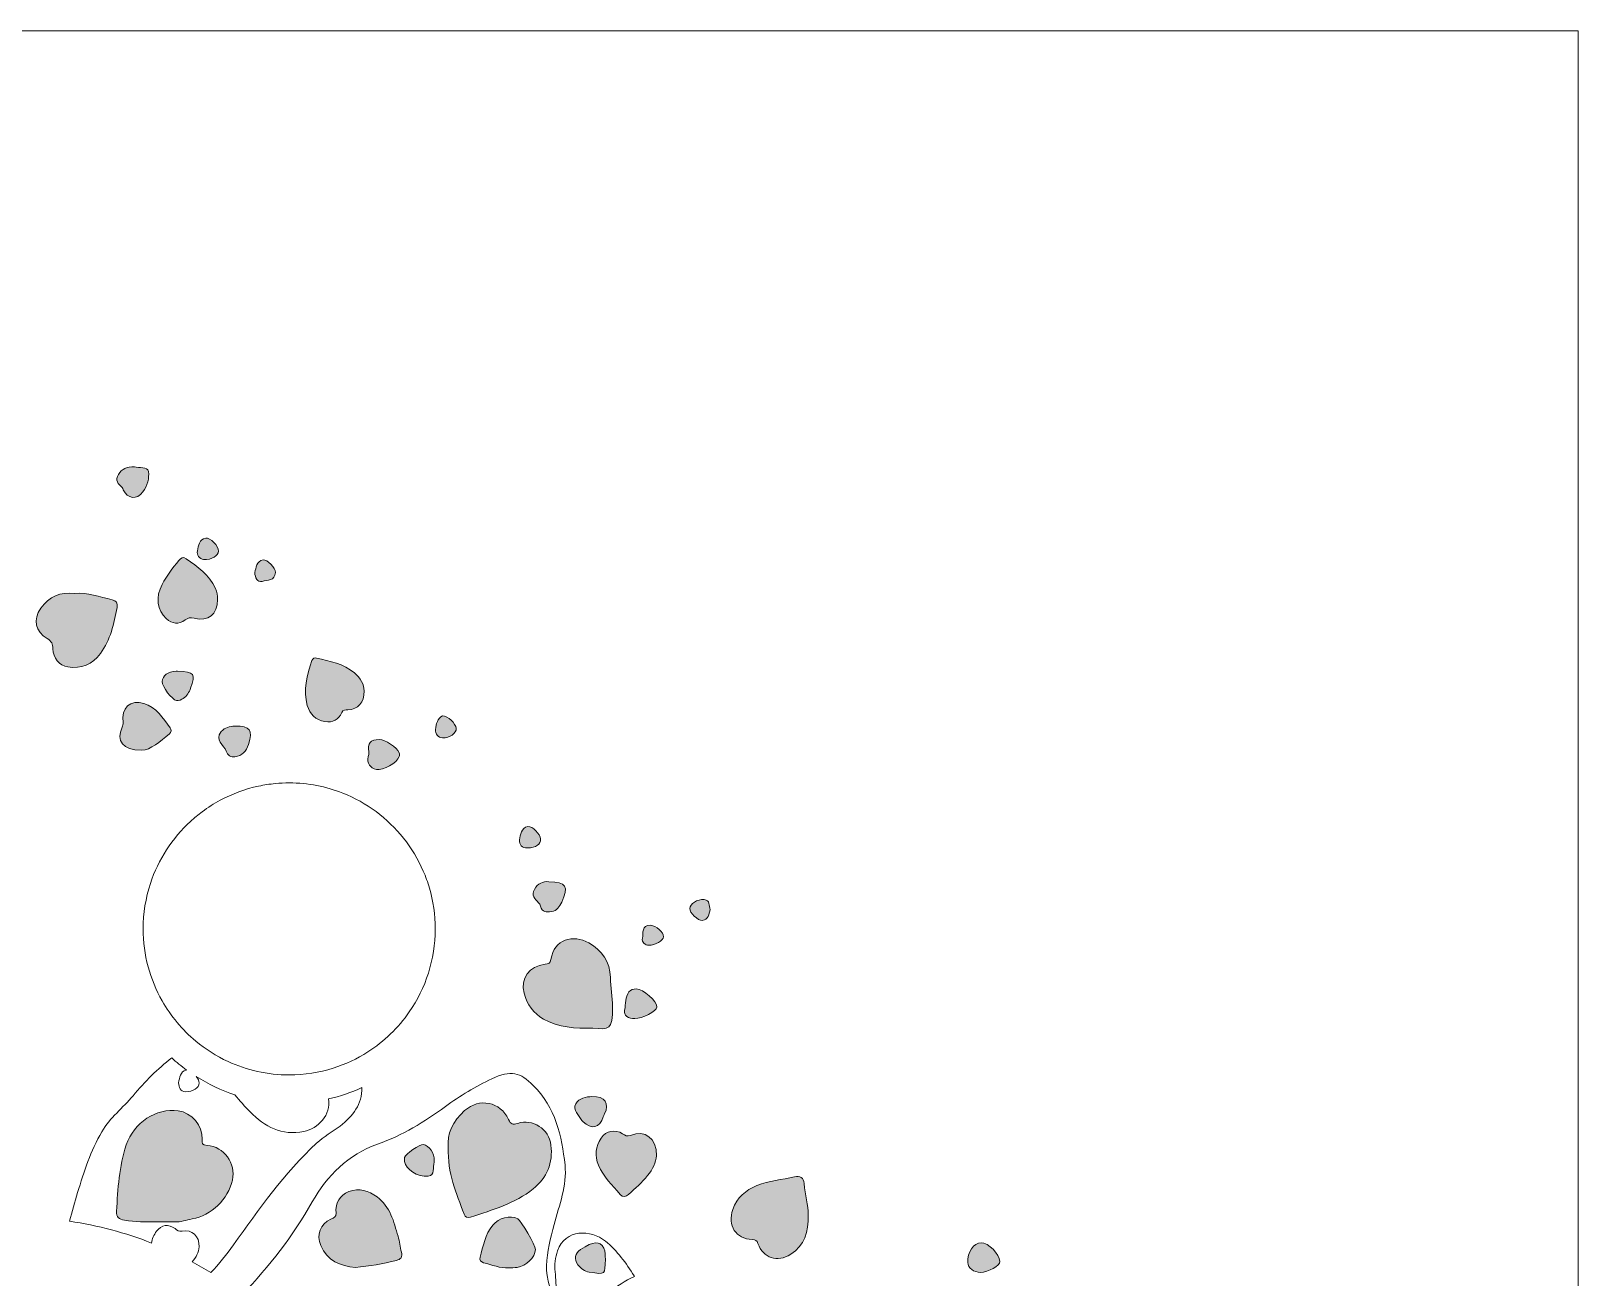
# Model space of a CAD drawing. Header units: inches. Extents: x 0 to 12, y -12 to 0.
# Drawn here: x 6.06 to 12, y -4.78 to 0 of the extents above; entities that cross this region are included whole.
import ezdxf

# ---------------------------------------------------------------- set-up
doc = ezdxf.new("R2010")
doc.units = ezdxf.units.IN
doc.header["$MEASUREMENT"] = 0
doc.layers.add('Layer 1', color=7, linetype='Continuous')

# ---------------------------------------------------------------- blocks, each defined once
blk = doc.blocks.new('block 2')
at = {"layer": 'Layer 1', "true_color": 0xffffff}
h = blk.add_hatch(color=7, dxfattribs=at)
h.dxf.hatch_style = 2
edge = h.paths.add_edge_path()
edge.add_spline(control_points=[(6.4151, -1.7516), (6.4172, -1.7535), (6.4175, -1.7573), (6.4189, -1.76), (6.4366, -1.7953), (6.4697, -1.7994), (6.4943, -1.7684), (6.5123, -1.7456), (6.5197, -1.7149), (6.5155, -1.6902), (6.512, -1.6696), (6.4782, -1.6772), (6.4626, -1.6721), (6.4331, -1.6703), (6.4137, -1.68), (6.4004, -1.701), (6.3864, -1.7232), (6.4, -1.7376), (6.4151, -1.7516)], knot_values=[0, 0, 0, 0, 1, 1, 1, 2, 2, 2, 3, 3, 3, 4, 4, 4, 5, 5, 5, 6, 6, 6, 6], degree=3, periodic=1)
h = blk.add_hatch(color=7, dxfattribs=at)
h.dxf.hatch_style = 2
edge = h.paths.add_edge_path()
edge.add_spline(control_points=[(6.7271, -2.0277), (6.759, -2.029), (6.7834, -2.0139), (6.7843, -1.9949), (6.7851, -1.9769), (6.7531, -1.9421), (6.7352, -1.9453), (6.7099, -1.9498), (6.7076, -1.9749), (6.7037, -1.9937), (6.7002, -2.0109), (6.7114, -2.025), (6.7271, -2.0277)], knot_values=[0, 0, 0, 0, 1, 1, 1, 2, 2, 2, 3, 3, 3, 4, 4, 4, 4], degree=3, periodic=1)
h = blk.add_hatch(color=7, dxfattribs=at)
h.dxf.hatch_style = 2
edge = h.paths.add_edge_path()
edge.add_spline(control_points=[(6.5834, -2.2538), (6.6066, -2.2747), (6.6311, -2.2779), (6.6566, -2.2594), (6.6674, -2.2517), (6.6765, -2.2483), (6.6906, -2.2521), (6.7462, -2.2671), (6.7808, -2.239), (6.7811, -2.1803), (6.781, -2.1657), (6.7788, -2.1519), (6.7724, -2.1382), (6.7486, -2.0869), (6.7042, -2.0563), (6.6607, -2.0246), (6.6476, -2.015), (6.6405, -2.0222), (6.6323, -2.0316), (6.6076, -2.0597), (6.5859, -2.09), (6.5683, -2.1229), (6.5421, -2.1717), (6.5489, -2.2228), (6.5834, -2.2538)], knot_values=[0, 0, 0, 0, 1, 1, 1, 2, 2, 2, 3, 3, 3, 4, 4, 4, 5, 5, 5, 6, 6, 6, 7, 7, 7, 8, 8, 8, 8], degree=3, periodic=1)
h = blk.add_hatch(color=7, dxfattribs=at)
h.dxf.hatch_style = 2
edge = h.paths.add_edge_path()
edge.add_spline(control_points=[(6.952, -2.1113), (6.9708, -2.1064), (7.0014, -2.1099), (7.0028, -2.077), (7.0034, -2.0608), (6.9712, -2.0263), (6.9559, -2.029), (6.929, -2.0337), (6.9302, -2.0596), (6.9232, -2.077), (6.9251, -2.0974), (6.9329, -2.1163), (6.952, -2.1113)], knot_values=[0, 0, 0, 0, 1, 1, 1, 2, 2, 2, 3, 3, 3, 4, 4, 4, 4], degree=3, periodic=1)
h = blk.add_hatch(color=7, dxfattribs=at)
h.dxf.hatch_style = 2
edge = h.paths.add_edge_path()
edge.add_spline(control_points=[(6.2314, -2.1577), (6.178, -2.1507), (6.1345, -2.1699), (6.1027, -2.2144), (6.072, -2.2576), (6.0816, -2.3044), (6.1273, -2.3306), (6.144, -2.3403), (6.1492, -2.352), (6.1493, -2.3706), (6.1494, -2.4045), (6.1751, -2.4348), (6.2058, -2.4395), (6.2577, -2.4474), (6.3011, -2.4304), (6.3316, -2.3881), (6.3694, -2.3355), (6.3843, -2.2738), (6.3952, -2.211), (6.398, -2.1947), (6.393, -2.185), (6.3764, -2.1816), (6.3287, -2.1719), (6.2825, -2.1535), (6.2314, -2.1577)], knot_values=[0, 0, 0, 0, 1, 1, 1, 2, 2, 2, 3, 3, 3, 4, 4, 4, 5, 5, 5, 6, 6, 6, 7, 7, 7, 8, 8, 8, 8], degree=3, periodic=1)
h = blk.add_hatch(color=7, dxfattribs=at)
h.dxf.hatch_style = 2
edge = h.paths.add_edge_path()
edge.add_spline(control_points=[(7.1926, -2.6491), (7.2226, -2.6536), (7.2455, -2.6435), (7.2573, -2.6139), (7.2618, -2.6025), (7.2714, -2.6047), (7.2809, -2.6042), (7.3202, -2.602), (7.3437, -2.5766), (7.3431, -2.5316), (7.3435, -2.5064), (7.329, -2.4817), (7.306, -2.4623), (7.2641, -2.4269), (7.2114, -2.418), (7.1603, -2.4054), (7.1524, -2.4035), (7.1457, -2.4061), (7.1429, -2.4144), (7.1242, -2.4709), (7.1088, -2.5287), (7.1251, -2.5877), (7.1339, -2.6196), (7.1568, -2.6437), (7.1926, -2.6491)], knot_values=[0, 0, 0, 0, 1, 1, 1, 2, 2, 2, 3, 3, 3, 4, 4, 4, 5, 5, 5, 6, 6, 6, 7, 7, 7, 8, 8, 8, 8], degree=3, periodic=1)
h = blk.add_hatch(color=7, dxfattribs=at)
h.dxf.hatch_style = 2
edge = h.paths.add_edge_path()
edge.add_spline(control_points=[(6.6231, -2.5679), (6.6329, -2.5689), (6.6415, -2.5654), (6.6494, -2.5603), (6.664, -2.551), (6.6715, -2.5372), (6.6775, -2.521), (6.6979, -2.4667), (6.6928, -2.4581), (6.6266, -2.4563), (6.6307, -2.4563), (6.6265, -2.4562), (6.6224, -2.4563), (6.5908, -2.4569), (6.5696, -2.4724), (6.5683, -2.4957), (6.5673, -2.5145), (6.6066, -2.5663), (6.6231, -2.5679)], knot_values=[0, 0, 0, 0, 1, 1, 1, 2, 2, 2, 3, 3, 3, 4, 4, 4, 5, 5, 5, 6, 6, 6, 6], degree=3, periodic=1)
h = blk.add_hatch(color=7, dxfattribs=at)
h.dxf.hatch_style = 2
edge = h.paths.add_edge_path()
edge.add_spline(control_points=[(6.4895, -2.7594), (6.524, -2.7578), (6.56, -2.7261), (6.5964, -2.6957), (6.6039, -2.6896), (6.6039, -2.6798), (6.599, -2.6729), (6.5719, -2.6349), (6.5454, -2.5951), (6.4985, -2.5796), (6.4468, -2.5625), (6.4093, -2.5978), (6.4181, -2.653), (6.4191, -2.6597), (6.4176, -2.6647), (6.415, -2.6706), (6.3919, -2.7229), (6.4154, -2.759), (6.4895, -2.7594)], knot_values=[0, 0, 0, 0, 1, 1, 1, 2, 2, 2, 3, 3, 3, 4, 4, 4, 5, 5, 5, 6, 6, 6, 6], degree=3, periodic=1)
h = blk.add_hatch(color=7, dxfattribs=at)
h.dxf.hatch_style = 2
edge = h.paths.add_edge_path()
edge.add_spline(control_points=[(6.7951, -2.6876), (6.7671, -2.721), (6.8063, -2.7383), (6.8137, -2.763), (6.8182, -2.778), (6.8319, -2.7869), (6.8476, -2.7844), (6.8746, -2.7802), (6.891, -2.7626), (6.8992, -2.7368), (6.9168, -2.6808), (6.9068, -2.6668), (6.8468, -2.6663), (6.8281, -2.6676), (6.809, -2.671), (6.7951, -2.6876)], knot_values=[0, 0, 0, 0, 1, 1, 1, 2, 2, 2, 3, 3, 3, 4, 4, 4, 5, 5, 5, 5], degree=3, periodic=1)
h = blk.add_hatch(color=7, dxfattribs=at)
h.dxf.hatch_style = 2
edge = h.paths.add_edge_path()
edge.add_spline(control_points=[(7.6438, -2.7115), (7.6727, -2.7131), (7.6976, -2.6943), (7.6962, -2.6744), (7.695, -2.6575), (7.6634, -2.6268), (7.6442, -2.6272), (7.6251, -2.6373), (7.6184, -2.6576), (7.6172, -2.6795), (7.6163, -2.6966), (7.6252, -2.7105), (7.6438, -2.7115)], knot_values=[0, 0, 0, 0, 1, 1, 1, 2, 2, 2, 3, 3, 3, 4, 4, 4, 4], degree=3, periodic=1)
h = blk.add_hatch(color=7, dxfattribs=at)
h.dxf.hatch_style = 2
edge = h.paths.add_edge_path()
edge.add_spline(control_points=[(7.3908, -2.8328), (7.4156, -2.8373), (7.47, -2.807), (7.478, -2.7836), (7.4796, -2.7792), (7.4792, -2.7732), (7.4775, -2.7688), (7.4696, -2.748), (7.4239, -2.718), (7.4009, -2.7179), (7.3677, -2.7176), (7.3546, -2.7327), (7.3606, -2.7658), (7.3618, -2.7724), (7.3604, -2.7775), (7.359, -2.7835), (7.3529, -2.8087), (7.366, -2.8284), (7.3908, -2.8328)], knot_values=[0, 0, 0, 0, 1, 1, 1, 2, 2, 2, 3, 3, 3, 4, 4, 4, 5, 5, 5, 6, 6, 6, 6], degree=3, periodic=1)
h = blk.add_hatch(color=7, dxfattribs=at)
h.dxf.hatch_style = 2
edge = h.paths.add_edge_path()
edge.add_spline(control_points=[(7.9396, -3.1032), (7.9368, -3.1201), (7.9486, -3.1347), (7.97, -3.1338), (8.0031, -3.1326), (8.0217, -3.1198), (8.02, -3.0992), (8.0185, -3.0812), (7.9881, -3.0486), (7.9715, -3.0519), (7.9451, -3.057), (7.9429, -3.0835), (7.9396, -3.1032)], knot_values=[0, 0, 0, 0, 1, 1, 1, 2, 2, 2, 3, 3, 3, 4, 4, 4, 4], degree=3, periodic=1)
h = blk.add_hatch(color=7, dxfattribs=at)
h.dxf.hatch_style = 2
edge = h.paths.add_edge_path()
edge.add_spline(control_points=[(7.9966, -3.2926), (7.9839, -3.3152), (7.9976, -3.3295), (8.0126, -3.3438), (8.0161, -3.3471), (8.0179, -3.3527), (8.0194, -3.3576), (8.0263, -3.3797), (8.0428, -3.3816), (8.0618, -3.3782), (8.0824, -3.3744), (8.0927, -3.3599), (8.101, -3.342), (8.1286, -3.2824), (8.1185, -3.2648), (8.0518, -3.2632), (8.0292, -3.2617), (8.0093, -3.2701), (7.9966, -3.2926)], knot_values=[0, 0, 0, 0, 1, 1, 1, 2, 2, 2, 3, 3, 3, 4, 4, 4, 5, 5, 5, 6, 6, 6, 6], degree=3, periodic=1)
h = blk.add_hatch(color=7, dxfattribs=at)
h.dxf.hatch_style = 2
edge = h.paths.add_edge_path()
edge.add_spline(control_points=[(8.6403, -3.4117), (8.6641, -3.4087), (8.6656, -3.388), (8.671, -3.3699), (8.6653, -3.3558), (8.6711, -3.334), (8.6477, -3.3319), (8.6209, -3.3294), (8.593, -3.348), (8.5921, -3.3666), (8.5914, -3.3823), (8.6237, -3.4138), (8.6403, -3.4117)], knot_values=[0, 0, 0, 0, 1, 1, 1, 2, 2, 2, 3, 3, 3, 4, 4, 4, 4], degree=3, periodic=1)
h = blk.add_hatch(color=7, dxfattribs=at)
h.dxf.hatch_style = 2
edge = h.paths.add_edge_path()
edge.add_spline(control_points=[(8.4107, -3.4798), (8.4068, -3.4962), (8.4227, -3.5065), (8.4347, -3.5072), (8.4608, -3.5079), (8.4908, -3.4884), (8.4916, -3.4742), (8.4926, -3.4574), (8.4626, -3.4313), (8.4426, -3.4306), (8.405, -3.4292), (8.4151, -3.4617), (8.4107, -3.4798)], knot_values=[0, 0, 0, 0, 1, 1, 1, 2, 2, 2, 3, 3, 3, 4, 4, 4, 4], degree=3, periodic=1)
h = blk.add_hatch(color=7, dxfattribs=at)
h.dxf.hatch_style = 2
edge = h.paths.add_edge_path()
edge.add_spline(control_points=[(8.2049, -3.4978), (8.1458, -3.4642), (8.0715, -3.484), (8.0598, -3.5612), (8.0575, -3.5764), (8.0501, -3.5789), (8.0371, -3.5801), (7.9775, -3.5858), (7.9418, -3.6351), (7.9568, -3.6912), (7.9683, -3.7341), (7.9923, -3.7682), (8.0317, -3.7904), (8.0891, -3.8228), (8.1521, -3.8264), (8.2204, -3.8257), (8.282, -3.8296), (8.2963, -3.835), (8.2965, -3.7429), (8.2965, -3.7057), (8.2884, -3.6685), (8.2876, -3.6313), (8.2863, -3.5697), (8.2555, -3.5266), (8.2049, -3.4978)], knot_values=[0, 0, 0, 0, 1, 1, 1, 2, 2, 2, 3, 3, 3, 4, 4, 4, 5, 5, 5, 6, 6, 6, 7, 7, 7, 8, 8, 8, 8], degree=3, periodic=1)
h = blk.add_hatch(color=7, dxfattribs=at)
h.dxf.hatch_style = 2
edge = h.paths.add_edge_path()
edge.add_spline(control_points=[(8.3591, -3.6855), (8.3436, -3.706), (8.3477, -3.7323), (8.3422, -3.7555), (8.3369, -3.7778), (8.3585, -3.7883), (8.381, -3.7884), (8.4102, -3.7881), (8.465, -3.76), (8.4661, -3.7447), (8.4677, -3.7218), (8.4136, -3.6738), (8.387, -3.6743), (8.3761, -3.6745), (8.3658, -3.6767), (8.3591, -3.6855)], knot_values=[0, 0, 0, 0, 1, 1, 1, 2, 2, 2, 3, 3, 3, 4, 4, 4, 5, 5, 5, 5], degree=3, periodic=1)
h = blk.add_hatch(color=7, dxfattribs=at)
h.dxf.hatch_style = 2
edge = h.paths.add_edge_path()
edge.add_spline(control_points=[(7.7265, -4.5386), (7.7309, -4.5502), (7.7399, -4.5538), (7.7517, -4.5499), (7.8354, -4.5222), (7.9212, -4.4975), (7.9915, -4.4417), (8.0445, -4.3996), (8.0682, -4.3418), (8.0598, -4.2734), (8.0523, -4.2123), (7.9896, -4.1711), (7.9322, -4.1905), (7.9131, -4.1969), (7.9058, -4.194), (7.8973, -4.1755), (7.8656, -4.1069), (7.7849, -4.0911), (7.7286, -4.1415), (7.6836, -4.1818), (7.6598, -4.2313), (7.6658, -4.283), (7.6623, -4.3808), (7.6969, -4.4591), (7.7265, -4.5386)], knot_values=[0, 0, 0, 0, 1, 1, 1, 2, 2, 2, 3, 3, 3, 4, 4, 4, 5, 5, 5, 6, 6, 6, 7, 7, 7, 8, 8, 8, 8], degree=3, periodic=1)
h = blk.add_hatch(color=7, dxfattribs=at)
h.dxf.hatch_style = 2
edge = h.paths.add_edge_path()
edge.add_spline(control_points=[(8.2653, -4.1539), (8.2854, -4.1146), (8.2675, -4.0865), (8.2171, -4.0869), (8.1966, -4.0894), (8.1663, -4.0921), (8.1546, -4.1157), (8.1434, -4.1383), (8.167, -4.159), (8.1786, -4.1793), (8.1796, -4.181), (8.1814, -4.1823), (8.1829, -4.1838), (8.2135, -4.2158), (8.248, -4.2076), (8.2607, -4.1653), (8.2619, -4.1614), (8.2635, -4.1576), (8.2653, -4.1539)], knot_values=[0, 0, 0, 0, 1, 1, 1, 2, 2, 2, 3, 3, 3, 4, 4, 4, 5, 5, 5, 6, 6, 6, 6], degree=3, periodic=1)
h = blk.add_hatch(color=7, dxfattribs=at)
h.dxf.hatch_style = 2
edge = h.paths.add_edge_path()
edge.add_spline(control_points=[(6.616, -4.5683), (6.6394, -4.5694), (6.6609, -4.5613), (6.6832, -4.5571), (6.7573, -4.5434), (6.8213, -4.4817), (6.8376, -4.4078), (6.8516, -4.344), (6.8058, -4.2797), (6.7406, -4.2748), (6.7213, -4.2733), (6.7208, -4.2675), (6.7217, -4.2506), (6.7246, -4.1997), (6.6801, -4.1487), (6.6298, -4.1419), (6.5456, -4.1305), (6.4601, -4.187), (6.4307, -4.2732), (6.4027, -4.3556), (6.3985, -4.4415), (6.3932, -4.5273), (6.3918, -4.5502), (6.4027, -4.5579), (6.4233, -4.5615), (6.4645, -4.5689), (6.506, -4.5676), (6.5475, -4.5681), (6.5703, -4.5681), (6.5932, -4.5673), (6.616, -4.5683)], knot_values=[0, 0, 0, 0, 1, 1, 1, 2, 2, 2, 3, 3, 3, 4, 4, 4, 5, 5, 5, 6, 6, 6, 7, 7, 7, 8, 8, 8, 9, 9, 9, 10, 10, 10, 10], degree=3, periodic=1)
h = blk.add_hatch(color=7, dxfattribs=at)
h.dxf.hatch_style = 2
edge = h.paths.add_edge_path()
edge.add_spline(control_points=[(8.3253, -4.4627), (8.3363, -4.475), (8.3466, -4.4722), (8.3574, -4.4626), (8.383, -4.4398), (8.4089, -4.4173), (8.4307, -4.3906), (8.4504, -4.3665), (8.4624, -4.3398), (8.4651, -4.3144), (8.4647, -4.2464), (8.4205, -4.2137), (8.3653, -4.2364), (8.3517, -4.2421), (8.3445, -4.2359), (8.3347, -4.2299), (8.3053, -4.2117), (8.2718, -4.2183), (8.2526, -4.2471), (8.231, -4.2794), (8.2269, -4.3144), (8.2424, -4.3508), (8.261, -4.3947), (8.2944, -4.4278), (8.3253, -4.4627)], knot_values=[0, 0, 0, 0, 1, 1, 1, 2, 2, 2, 3, 3, 3, 4, 4, 4, 5, 5, 5, 6, 6, 6, 7, 7, 7, 8, 8, 8, 8], degree=3, periodic=1)
h = blk.add_hatch(color=7, dxfattribs=at)
h.dxf.hatch_style = 2
edge = h.paths.add_edge_path()
edge.add_spline(control_points=[(7.5889, -4.3928), (7.6168, -4.3897), (7.6055, -4.3585), (7.6114, -4.3397), (7.612, -4.3378), (7.6117, -4.3356), (7.6118, -4.3335), (7.6128, -4.3052), (7.5928, -4.2752), (7.5705, -4.2718), (7.557, -4.2697), (7.5015, -4.3076), (7.4985, -4.3214), (7.4974, -4.3264), (7.4972, -4.3319), (7.498, -4.3369), (7.5026, -4.3654), (7.5479, -4.3974), (7.5889, -4.3928)], knot_values=[0, 0, 0, 0, 1, 1, 1, 2, 2, 2, 3, 3, 3, 4, 4, 4, 5, 5, 5, 6, 6, 6, 6], degree=3, periodic=1)
h = blk.add_hatch(color=7, dxfattribs=at)
h.dxf.hatch_style = 2
edge = h.paths.add_edge_path()
edge.add_spline(control_points=[(8.7576, -4.5201), (8.7363, -4.5825), (8.7688, -4.6339), (8.8322, -4.6357), (8.8451, -4.636), (8.8494, -4.6392), (8.8537, -4.6511), (8.8742, -4.7076), (8.9282, -4.7249), (8.9794, -4.6925), (9.0329, -4.6586), (9.0472, -4.6068), (9.0464, -4.5416), (9.0482, -4.5049), (9.0343, -4.4638), (9.0312, -4.4215), (9.0295, -4.3994), (9.0149, -4.3903), (8.9941, -4.3952), (8.9459, -4.4065), (8.8957, -4.4098), (8.8495, -4.4292), (8.8067, -4.447), (8.7731, -4.4744), (8.7576, -4.5201)], knot_values=[0, 0, 0, 0, 1, 1, 1, 2, 2, 2, 3, 3, 3, 4, 4, 4, 5, 5, 5, 6, 6, 6, 7, 7, 7, 8, 8, 8, 8], degree=3, periodic=1)
h = blk.add_hatch(color=7, dxfattribs=at)
h.dxf.hatch_style = 2
edge = h.paths.add_edge_path()
edge.add_spline(control_points=[(7.2845, -4.4522), (7.2497, -4.4672), (7.232, -4.4951), (7.2354, -4.5342), (7.2367, -4.5491), (7.227, -4.5522), (7.2158, -4.5574), (7.1752, -4.5759), (7.1596, -4.6179), (7.1765, -4.6582), (7.2016, -4.7177), (7.2514, -4.7376), (7.3096, -4.7429), (7.3636, -4.7386), (7.4155, -4.7284), (7.467, -4.7158), (7.483, -4.7119), (7.4919, -4.703), (7.4863, -4.6839), (7.4805, -4.664), (7.479, -4.6429), (7.4732, -4.6231), (7.4567, -4.5675), (7.4435, -4.5093), (7.3926, -4.4726), (7.3604, -4.4494), (7.324, -4.4351), (7.2845, -4.4522)], knot_values=[0, 0, 0, 0, 1, 1, 1, 2, 2, 2, 3, 3, 3, 4, 4, 4, 5, 5, 5, 6, 6, 6, 7, 7, 7, 8, 8, 8, 9, 9, 9, 9], degree=3, periodic=1)
h = blk.add_hatch(color=7, dxfattribs=at)
h.dxf.hatch_style = 2
edge = h.paths.add_edge_path()
edge.add_spline(control_points=[(7.9322, -4.556), (7.903, -4.5418), (7.8597, -4.5529), (7.8366, -4.5809), (7.8072, -4.6167), (7.7995, -4.6612), (7.7878, -4.704), (7.785, -4.7143), (7.7904, -4.7219), (7.8014, -4.7249), (7.8334, -4.7334), (7.8645, -4.7462), (7.8986, -4.7446), (7.9089, -4.7441), (7.9194, -4.7445), (7.9296, -4.7429), (7.9655, -4.7375), (7.9983, -4.7052), (8.0006, -4.6738), (8.0016, -4.6593), (7.9454, -4.5625), (7.9322, -4.556)], knot_values=[0, 0, 0, 0, 1, 1, 1, 2, 2, 2, 3, 3, 3, 4, 4, 4, 5, 5, 5, 6, 6, 6, 7, 7, 7, 7], degree=3, periodic=1)
h = blk.add_hatch(color=7, dxfattribs=at)
h.dxf.hatch_style = 2
edge = h.paths.add_edge_path()
edge.add_spline(control_points=[(8.2067, -4.7606), (8.2717, -4.7701), (8.2655, -4.7729), (8.2685, -4.711), (8.2673, -4.6987), (8.2701, -4.6828), (8.2622, -4.6685), (8.2463, -4.6401), (8.224, -4.6415), (8.1736, -4.6742), (8.1513, -4.6887), (8.147, -4.7113), (8.1634, -4.7324), (8.1744, -4.7466), (8.1889, -4.7579), (8.2067, -4.7606)], knot_values=[0, 0, 0, 0, 1, 1, 1, 2, 2, 2, 3, 3, 3, 4, 4, 4, 5, 5, 5, 5], degree=3, periodic=1)
h = blk.add_hatch(color=7, dxfattribs=at)
h.dxf.hatch_style = 2
edge = h.paths.add_edge_path()
edge.add_spline(control_points=[(9.7082, -4.7618), (9.737, -4.7615), (9.7828, -4.736), (9.7819, -4.7207), (9.78, -4.6906), (9.7379, -4.6483), (9.7097, -4.6484), (9.6817, -4.6484), (9.6574, -4.6845), (9.6587, -4.724), (9.6595, -4.7448), (9.682, -4.762), (9.7082, -4.7618)], knot_values=[0, 0, 0, 0, 1, 1, 1, 2, 2, 2, 3, 3, 3, 4, 4, 4, 4], degree=3, periodic=1)
at = {"layer": 'Layer 1', "lineweight": 0}
for points, knots in [([(6.4151, -1.7516), (6.4172, -1.7535), (6.4175, -1.7573), (6.4189, -1.76), (6.4366, -1.7953), (6.4697, -1.7994), (6.4943, -1.7684), (6.5123, -1.7456), (6.5197, -1.7149), (6.5155, -1.6902), (6.512, -1.6696), (6.4782, -1.6772), (6.4626, -1.6721), (6.4331, -1.6703), (6.4137, -1.68), (6.4004, -1.701), (6.3864, -1.7232), (6.4, -1.7376), (6.4151, -1.7516)], [0, 0, 0, 0, 1, 1, 1, 2, 2, 2, 3, 3, 3, 4, 4, 4, 5, 5, 5, 6, 6, 6, 6]), ([(6.7271, -2.0277), (6.759, -2.029), (6.7834, -2.0139), (6.7843, -1.9949), (6.7851, -1.9769), (6.7531, -1.9421), (6.7352, -1.9453), (6.7099, -1.9498), (6.7076, -1.9749), (6.7037, -1.9937), (6.7002, -2.0109), (6.7114, -2.025), (6.7271, -2.0277)], [0, 0, 0, 0, 1, 1, 1, 2, 2, 2, 3, 3, 3, 4, 4, 4, 4]), ([(6.5834, -2.2538), (6.6066, -2.2747), (6.6311, -2.2779), (6.6566, -2.2594), (6.6674, -2.2517), (6.6765, -2.2483), (6.6906, -2.2521), (6.7462, -2.2671), (6.7808, -2.239), (6.7811, -2.1803), (6.781, -2.1657), (6.7788, -2.1519), (6.7724, -2.1382), (6.7486, -2.0869), (6.7042, -2.0563), (6.6607, -2.0246), (6.6476, -2.015), (6.6405, -2.0222), (6.6323, -2.0316), (6.6076, -2.0597), (6.5859, -2.09), (6.5683, -2.1229), (6.5421, -2.1717), (6.5489, -2.2228), (6.5834, -2.2538)], [0, 0, 0, 0, 1, 1, 1, 2, 2, 2, 3, 3, 3, 4, 4, 4, 5, 5, 5, 6, 6, 6, 7, 7, 7, 8, 8, 8, 8]), ([(6.952, -2.1113), (6.9708, -2.1064), (7.0014, -2.1099), (7.0028, -2.077), (7.0034, -2.0608), (6.9712, -2.0263), (6.9559, -2.029), (6.929, -2.0337), (6.9302, -2.0596), (6.9232, -2.077), (6.9251, -2.0974), (6.9329, -2.1163), (6.952, -2.1113)], [0, 0, 0, 0, 1, 1, 1, 2, 2, 2, 3, 3, 3, 4, 4, 4, 4]), ([(6.2314, -2.1577), (6.178, -2.1507), (6.1345, -2.1699), (6.1027, -2.2144), (6.072, -2.2576), (6.0816, -2.3044), (6.1273, -2.3306), (6.144, -2.3403), (6.1492, -2.352), (6.1493, -2.3706), (6.1494, -2.4045), (6.1751, -2.4348), (6.2058, -2.4395), (6.2577, -2.4474), (6.3011, -2.4304), (6.3316, -2.3881), (6.3694, -2.3355), (6.3843, -2.2738), (6.3952, -2.211), (6.398, -2.1947), (6.393, -2.185), (6.3764, -2.1816), (6.3287, -2.1719), (6.2825, -2.1535), (6.2314, -2.1577)], [0, 0, 0, 0, 1, 1, 1, 2, 2, 2, 3, 3, 3, 4, 4, 4, 5, 5, 5, 6, 6, 6, 7, 7, 7, 8, 8, 8, 8]), ([(7.1926, -2.6491), (7.2226, -2.6536), (7.2455, -2.6435), (7.2573, -2.6139), (7.2618, -2.6025), (7.2714, -2.6047), (7.2809, -2.6042), (7.3202, -2.602), (7.3437, -2.5766), (7.3431, -2.5316), (7.3435, -2.5064), (7.329, -2.4817), (7.306, -2.4623), (7.2641, -2.4269), (7.2114, -2.418), (7.1603, -2.4054), (7.1524, -2.4035), (7.1457, -2.4061), (7.1429, -2.4144), (7.1242, -2.4709), (7.1088, -2.5287), (7.1251, -2.5877), (7.1339, -2.6196), (7.1568, -2.6437), (7.1926, -2.6491)], [0, 0, 0, 0, 1, 1, 1, 2, 2, 2, 3, 3, 3, 4, 4, 4, 5, 5, 5, 6, 6, 6, 7, 7, 7, 8, 8, 8, 8]), ([(6.6231, -2.5679), (6.6329, -2.5689), (6.6415, -2.5654), (6.6494, -2.5603), (6.664, -2.551), (6.6715, -2.5372), (6.6775, -2.521), (6.6979, -2.4667), (6.6928, -2.4581), (6.6266, -2.4563), (6.6307, -2.4563), (6.6265, -2.4562), (6.6224, -2.4563), (6.5908, -2.4569), (6.5696, -2.4724), (6.5683, -2.4957), (6.5673, -2.5145), (6.6066, -2.5663), (6.6231, -2.5679)], [0, 0, 0, 0, 1, 1, 1, 2, 2, 2, 3, 3, 3, 4, 4, 4, 5, 5, 5, 6, 6, 6, 6]), ([(6.4895, -2.7594), (6.524, -2.7578), (6.56, -2.7261), (6.5964, -2.6957), (6.6039, -2.6896), (6.6039, -2.6798), (6.599, -2.6729), (6.5719, -2.6349), (6.5454, -2.5951), (6.4985, -2.5796), (6.4468, -2.5625), (6.4093, -2.5978), (6.4181, -2.653), (6.4191, -2.6597), (6.4176, -2.6647), (6.415, -2.6706), (6.3919, -2.7229), (6.4154, -2.759), (6.4895, -2.7594)], [0, 0, 0, 0, 1, 1, 1, 2, 2, 2, 3, 3, 3, 4, 4, 4, 5, 5, 5, 6, 6, 6, 6]), ([(6.7951, -2.6876), (6.7671, -2.721), (6.8063, -2.7383), (6.8137, -2.763), (6.8182, -2.778), (6.8319, -2.7869), (6.8476, -2.7844), (6.8746, -2.7802), (6.891, -2.7626), (6.8992, -2.7368), (6.9168, -2.6808), (6.9068, -2.6668), (6.8468, -2.6663), (6.8281, -2.6676), (6.809, -2.671), (6.7951, -2.6876)], [0, 0, 0, 0, 1, 1, 1, 2, 2, 2, 3, 3, 3, 4, 4, 4, 5, 5, 5, 5]), ([(7.6438, -2.7115), (7.6727, -2.7131), (7.6976, -2.6943), (7.6962, -2.6744), (7.695, -2.6575), (7.6634, -2.6268), (7.6442, -2.6272), (7.6251, -2.6373), (7.6184, -2.6576), (7.6172, -2.6795), (7.6163, -2.6966), (7.6252, -2.7105), (7.6438, -2.7115)], [0, 0, 0, 0, 1, 1, 1, 2, 2, 2, 3, 3, 3, 4, 4, 4, 4]), ([(7.3908, -2.8328), (7.4156, -2.8373), (7.47, -2.807), (7.478, -2.7836), (7.4796, -2.7792), (7.4792, -2.7732), (7.4775, -2.7688), (7.4696, -2.748), (7.4239, -2.718), (7.4009, -2.7179), (7.3677, -2.7176), (7.3546, -2.7327), (7.3606, -2.7658), (7.3618, -2.7724), (7.3604, -2.7775), (7.359, -2.7835), (7.3529, -2.8087), (7.366, -2.8284), (7.3908, -2.8328)], [0, 0, 0, 0, 1, 1, 1, 2, 2, 2, 3, 3, 3, 4, 4, 4, 5, 5, 5, 6, 6, 6, 6]), ([(6.4953, -3.4445), (6.4953, -3.3838), (6.5051, -3.3252), (6.523, -3.2705), (6.5533, -3.178), (6.607, -3.0962), (6.6772, -3.0319), (6.6915, -3.0188), (6.7065, -3.0064), (6.722, -2.9948), (6.744, -2.9785), (6.7672, -2.9637), (6.7913, -2.9506), (6.837, -2.9262), (6.8863, -2.9078), (6.9384, -2.8967), (6.9592, -2.8923), (6.9805, -2.8889), (7.002, -2.887), (7.0197, -2.8852), (7.0376, -2.8844), (7.0556, -2.8844), (7.1281, -2.8844), (7.1976, -2.8982), (7.2612, -2.9234), (7.307, -2.9416), (7.3498, -2.9655), (7.3887, -2.9945), (7.4676, -3.053), (7.5306, -3.1316), (7.5701, -3.2228), (7.5791, -3.2438), (7.587, -3.2655), (7.5934, -3.2877), (7.608, -3.3374), (7.6158, -3.39), (7.6158, -3.4445), (7.6158, -3.5625), (7.5791, -3.6721), (7.5165, -3.7624), (7.4741, -3.8238), (7.4199, -3.8762), (7.357, -3.9164), (7.3162, -3.9427), (7.2716, -3.9637), (7.2244, -3.9787), (7.1712, -3.9956), (7.1144, -4.0046), (7.0556, -4.0046), (6.9719, -4.0046), (6.8923, -3.9862), (6.8209, -3.953), (6.776, -3.9323), (6.7344, -3.9057), (6.6969, -3.8744), (6.6452, -3.8313), (6.6015, -3.7791), (6.568, -3.7202), (6.5217, -3.6388), (6.4953, -3.5446), (6.4953, -3.4445)], [0, 0, 0, 0, 1, 1, 1, 2, 2, 2, 3, 3, 3, 4, 4, 4, 5, 5, 5, 6, 6, 6, 7, 7, 7, 8, 8, 8, 9, 9, 9, 10, 10, 10, 11, 11, 11, 12, 12, 12, 13, 13, 13, 14, 14, 14, 15, 15, 15, 16, 16, 16, 17, 17, 17, 18, 18, 18, 19, 19, 19, 20, 20, 20, 20]), ([(7.9396, -3.1032), (7.9368, -3.1201), (7.9486, -3.1347), (7.97, -3.1338), (8.0031, -3.1326), (8.0217, -3.1198), (8.02, -3.0992), (8.0185, -3.0812), (7.9881, -3.0486), (7.9715, -3.0519), (7.9451, -3.057), (7.9429, -3.0835), (7.9396, -3.1032)], [0, 0, 0, 0, 1, 1, 1, 2, 2, 2, 3, 3, 3, 4, 4, 4, 4]), ([(7.9966, -3.2926), (7.9839, -3.3152), (7.9976, -3.3295), (8.0126, -3.3438), (8.0161, -3.3471), (8.0179, -3.3527), (8.0194, -3.3576), (8.0263, -3.3797), (8.0428, -3.3816), (8.0618, -3.3782), (8.0824, -3.3744), (8.0927, -3.3599), (8.101, -3.342), (8.1286, -3.2824), (8.1185, -3.2648), (8.0518, -3.2632), (8.0292, -3.2617), (8.0093, -3.2701), (7.9966, -3.2926)], [0, 0, 0, 0, 1, 1, 1, 2, 2, 2, 3, 3, 3, 4, 4, 4, 5, 5, 5, 6, 6, 6, 6]), ([(8.6403, -3.4117), (8.6641, -3.4087), (8.6656, -3.388), (8.671, -3.3699), (8.6653, -3.3558), (8.6711, -3.334), (8.6477, -3.3319), (8.6209, -3.3294), (8.593, -3.348), (8.5921, -3.3666), (8.5914, -3.3823), (8.6237, -3.4138), (8.6403, -3.4117)], [0, 0, 0, 0, 1, 1, 1, 2, 2, 2, 3, 3, 3, 4, 4, 4, 4]), ([(8.4107, -3.4798), (8.4068, -3.4962), (8.4227, -3.5065), (8.4347, -3.5072), (8.4608, -3.5079), (8.4908, -3.4884), (8.4916, -3.4742), (8.4926, -3.4574), (8.4626, -3.4313), (8.4426, -3.4306), (8.405, -3.4292), (8.4151, -3.4617), (8.4107, -3.4798)], [0, 0, 0, 0, 1, 1, 1, 2, 2, 2, 3, 3, 3, 4, 4, 4, 4]), ([(8.2049, -3.4978), (8.1458, -3.4642), (8.0715, -3.484), (8.0598, -3.5612), (8.0575, -3.5764), (8.0501, -3.5789), (8.0371, -3.5801), (7.9775, -3.5858), (7.9418, -3.6351), (7.9568, -3.6912), (7.9683, -3.7341), (7.9923, -3.7682), (8.0317, -3.7904), (8.0891, -3.8228), (8.1521, -3.8264), (8.2204, -3.8257), (8.282, -3.8296), (8.2963, -3.835), (8.2965, -3.7429), (8.2965, -3.7057), (8.2884, -3.6685), (8.2876, -3.6313), (8.2863, -3.5697), (8.2555, -3.5266), (8.2049, -3.4978)], [0, 0, 0, 0, 1, 1, 1, 2, 2, 2, 3, 3, 3, 4, 4, 4, 5, 5, 5, 6, 6, 6, 7, 7, 7, 8, 8, 8, 8]), ([(8.3591, -3.6855), (8.3436, -3.706), (8.3477, -3.7323), (8.3422, -3.7555), (8.3369, -3.7778), (8.3585, -3.7883), (8.381, -3.7884), (8.4102, -3.7881), (8.465, -3.76), (8.4661, -3.7447), (8.4677, -3.7218), (8.4136, -3.6738), (8.387, -3.6743), (8.3761, -3.6745), (8.3658, -3.6767), (8.3591, -3.6855)], [0, 0, 0, 0, 1, 1, 1, 2, 2, 2, 3, 3, 3, 4, 4, 4, 5, 5, 5, 5]), ([(6.2441, -4.4557), (6.2687, -4.3756), (6.2944, -4.2957), (6.3367, -4.2224), (6.368, -4.1684), (6.4178, -4.1312), (6.4567, -4.0841), (6.5019, -4.0299), (6.5512, -3.9814), (6.6048, -3.9389), (6.6228, -3.9556), (6.6419, -3.971), (6.6617, -3.9856), (6.6617, -3.9856), (6.6617, -3.9856), (6.6617, -3.9856), (6.6616, -3.9856), (6.6614, -3.9856), (6.6613, -3.9856), (6.6364, -3.9914), (6.6367, -4.0155), (6.6308, -4.0349), (6.6333, -4.052), (6.6367, -4.0684), (6.6588, -4.069), (6.6871, -4.0697), (6.7107, -4.054), (6.7105, -4.0353), (6.7104, -4.0286), (6.7055, -4.0194), (6.6986, -4.0106), (6.6986, -4.0106), (6.6987, -4.0106), (6.6987, -4.0106), (6.7448, -4.0398), (6.7947, -4.0635), (6.8476, -4.0809), (6.866, -4.1035), (6.8855, -4.1255), (6.906, -4.1463), (6.9622, -4.2037), (7.0259, -4.2385), (7.112, -4.2214), (7.1653, -4.211), (7.2177, -4.1573), (7.2065, -4.0967), (7.251, -4.0866), (7.2938, -4.0719), (7.3344, -4.0531), (7.3366, -4.1156), (7.2998, -4.1631), (7.251, -4.2005), (7.2215, -4.2231), (7.1885, -4.2409), (7.1608, -4.2664), (7.0363, -4.3814), (6.9398, -4.5191), (6.8422, -4.6557), (6.8151, -4.6939), (6.7862, -4.7296), (6.7555, -4.7628), (6.7319, -4.7483), (6.7078, -4.7344), (6.6832, -4.7212), (6.6995, -4.7052), (6.7076, -4.6844), (6.7104, -4.6644), (6.7115, -4.6226), (6.6833, -4.5966), (6.6445, -4.6038), (6.6314, -4.6062), (6.6257, -4.6), (6.6176, -4.594), (6.5921, -4.5754), (6.5656, -4.579), (6.5469, -4.6042), (6.5364, -4.6183), (6.5295, -4.6334), (6.5276, -4.6492), (6.5276, -4.6492), (6.5276, -4.6492), (6.5276, -4.6492), (6.4274, -4.61), (6.3219, -4.5816), (6.2124, -4.5656), (6.2224, -4.5289), (6.233, -4.4923), (6.2441, -4.4557)], [0, 0, 0, 0, 1, 1, 1, 2, 2, 2, 3, 3, 3, 4, 4, 4, 5, 5, 5, 6, 6, 6, 7, 7, 7, 8, 8, 8, 9, 9, 9, 10, 10, 10, 11, 11, 11, 12, 12, 12, 13, 13, 13, 14, 14, 14, 15, 15, 15, 16, 16, 16, 17, 17, 17, 18, 18, 18, 19, 19, 19, 20, 20, 20, 21, 21, 21, 22, 22, 22, 23, 23, 23, 24, 24, 24, 25, 25, 25, 26, 26, 26, 27, 27, 27, 28, 28, 28, 29, 29, 29, 29]), ([(7.6552, -4.1255), (7.711, -4.0842), (7.7705, -4.0489), (7.8335, -4.0189), (7.906, -3.9846), (7.9419, -3.995), (7.992, -4.0449), (8.077, -4.1292), (8.1016, -4.2378), (8.1137, -4.3502), (8.1223, -4.4292), (8.0915, -4.5031), (8.0719, -4.578), (8.0581, -4.6303), (8.0444, -4.6824), (8.0427, -4.7367), (8.0416, -4.7766), (8.0516, -4.8149), (8.0699, -4.8506), (8.0727, -4.856), (8.0772, -4.8652), (8.086, -4.8614), (8.0926, -4.8585), (8.0916, -4.8502), (8.089, -4.8448), (8.0752, -4.8175), (8.0798, -4.7878), (8.0762, -4.7592), (8.0726, -4.7325), (8.0769, -4.7049), (8.0853, -4.6794), (8.1141, -4.5944), (8.2133, -4.5973), (8.2685, -4.6421), (8.3142, -4.6792), (8.3484, -4.726), (8.379, -4.7757), (8.3792, -4.7762), (8.3795, -4.7766), (8.3798, -4.7771), (8.3099, -4.8123), (8.247, -4.8595), (8.1938, -4.9159), (8.184, -4.921), (8.1742, -4.9264), (8.1645, -4.9321), (8.0983, -4.9709), (8.052, -5.0235), (8.0481, -5.0987), (8.0481, -5.1142), (8.0499, -5.1282), (8.0534, -5.1409), (8.0448, -5.1638), (8.0375, -5.1871), (8.0314, -5.211), (8.0035, -5.1733), (7.9575, -5.1584), (7.9161, -5.1379), (7.9087, -5.1342), (7.9013, -5.1386), (7.8978, -5.1458), (7.8783, -5.1857), (7.8557, -5.2246), (7.8535, -5.2662), (7.8544, -5.3047), (7.8691, -5.3307), (7.8985, -5.3474), (7.9265, -5.3633), (7.9481, -5.3503), (7.9675, -5.3302), (7.9742, -5.3233), (7.9828, -5.3255), (7.991, -5.3252), (7.9991, -5.3249), (8.0065, -5.3236), (8.0131, -5.3215), (8.0131, -5.3215), (8.0131, -5.3215), (8.0131, -5.3216), (8.0123, -5.332), (8.0117, -5.3425), (8.0115, -5.3532), (7.8763, -5.3681), (7.7419, -5.3878), (7.6058, -5.3921), (7.5124, -5.395), (7.4209, -5.4041), (7.333, -5.4296), (7.3291, -5.4201), (7.3248, -5.4105), (7.3205, -5.4011), (7.3459, -5.3842), (7.3643, -5.3567), (7.3685, -5.3229), (7.3707, -5.3048), (7.3764, -5.3016), (7.3941, -5.303), (7.4598, -5.3082), (7.5218, -5.2458), (7.515, -5.1814), (7.5075, -5.1117), (7.473, -5.0577), (7.4119, -5.0235), (7.3345, -4.9803), (7.2479, -4.9745), (7.1622, -4.9669), (7.1528, -4.9664), (7.1431, -4.9674), (7.1342, -4.9652), (7.1049, -4.9579), (7.0919, -4.9686), (7.0903, -4.9987), (7.0895, -5.013), (7.0884, -5.0273), (7.0871, -5.0416), (7.0236, -4.9694), (6.9529, -4.9036), (6.8763, -4.8455), (6.9794, -4.7396), (7.0699, -4.623), (7.1441, -4.4917), (7.2015, -4.3905), (7.2819, -4.3105), (7.3949, -4.2699), (7.4895, -4.2359), (7.5747, -4.1849), (7.6552, -4.1255)], [0, 0, 0, 0, 1, 1, 1, 2, 2, 2, 3, 3, 3, 4, 4, 4, 5, 5, 5, 6, 6, 6, 7, 7, 7, 8, 8, 8, 9, 9, 9, 10, 10, 10, 11, 11, 11, 12, 12, 12, 13, 13, 13, 14, 14, 14, 15, 15, 15, 16, 16, 16, 17, 17, 17, 18, 18, 18, 19, 19, 19, 20, 20, 20, 21, 21, 21, 22, 22, 22, 23, 23, 23, 24, 24, 24, 25, 25, 25, 26, 26, 26, 27, 27, 27, 28, 28, 28, 29, 29, 29, 30, 30, 30, 31, 31, 31, 32, 32, 32, 33, 33, 33, 34, 34, 34, 35, 35, 35, 36, 36, 36, 37, 37, 37, 38, 38, 38, 39, 39, 39, 40, 40, 40, 41, 41, 41, 42, 42, 42, 42]), ([(7.7265, -4.5386), (7.7309, -4.5502), (7.7399, -4.5538), (7.7517, -4.5499), (7.8354, -4.5222), (7.9212, -4.4975), (7.9915, -4.4417), (8.0445, -4.3996), (8.0682, -4.3418), (8.0598, -4.2734), (8.0523, -4.2123), (7.9896, -4.1711), (7.9322, -4.1905), (7.9131, -4.1969), (7.9058, -4.194), (7.8973, -4.1755), (7.8656, -4.1069), (7.7849, -4.0911), (7.7286, -4.1415), (7.6836, -4.1818), (7.6598, -4.2313), (7.6658, -4.283), (7.6623, -4.3808), (7.6969, -4.4591), (7.7265, -4.5386)], [0, 0, 0, 0, 1, 1, 1, 2, 2, 2, 3, 3, 3, 4, 4, 4, 5, 5, 5, 6, 6, 6, 7, 7, 7, 8, 8, 8, 8]), ([(8.2653, -4.1539), (8.2854, -4.1146), (8.2675, -4.0865), (8.2171, -4.0869), (8.1966, -4.0894), (8.1663, -4.0921), (8.1546, -4.1157), (8.1434, -4.1383), (8.167, -4.159), (8.1786, -4.1793), (8.1796, -4.181), (8.1814, -4.1823), (8.1829, -4.1838), (8.2135, -4.2158), (8.248, -4.2076), (8.2607, -4.1653), (8.2619, -4.1614), (8.2635, -4.1576), (8.2653, -4.1539)], [0, 0, 0, 0, 1, 1, 1, 2, 2, 2, 3, 3, 3, 4, 4, 4, 5, 5, 5, 6, 6, 6, 6]), ([(6.616, -4.5683), (6.6394, -4.5694), (6.6609, -4.5613), (6.6832, -4.5571), (6.7573, -4.5434), (6.8213, -4.4817), (6.8376, -4.4078), (6.8516, -4.344), (6.8058, -4.2797), (6.7406, -4.2748), (6.7213, -4.2733), (6.7208, -4.2675), (6.7217, -4.2506), (6.7246, -4.1997), (6.6801, -4.1487), (6.6298, -4.1419), (6.5456, -4.1305), (6.4601, -4.187), (6.4307, -4.2732), (6.4027, -4.3556), (6.3985, -4.4415), (6.3932, -4.5273), (6.3918, -4.5502), (6.4027, -4.5579), (6.4233, -4.5615), (6.4645, -4.5689), (6.506, -4.5676), (6.5475, -4.5681), (6.5703, -4.5681), (6.5932, -4.5673), (6.616, -4.5683)], [0, 0, 0, 0, 1, 1, 1, 2, 2, 2, 3, 3, 3, 4, 4, 4, 5, 5, 5, 6, 6, 6, 7, 7, 7, 8, 8, 8, 9, 9, 9, 10, 10, 10, 10]), ([(8.3253, -4.4627), (8.3363, -4.475), (8.3466, -4.4722), (8.3574, -4.4626), (8.383, -4.4398), (8.4089, -4.4173), (8.4307, -4.3906), (8.4504, -4.3665), (8.4624, -4.3398), (8.4651, -4.3144), (8.4647, -4.2464), (8.4205, -4.2137), (8.3653, -4.2364), (8.3517, -4.2421), (8.3445, -4.2359), (8.3347, -4.2299), (8.3053, -4.2117), (8.2718, -4.2183), (8.2526, -4.2471), (8.231, -4.2794), (8.2269, -4.3144), (8.2424, -4.3508), (8.261, -4.3947), (8.2944, -4.4278), (8.3253, -4.4627)], [0, 0, 0, 0, 1, 1, 1, 2, 2, 2, 3, 3, 3, 4, 4, 4, 5, 5, 5, 6, 6, 6, 7, 7, 7, 8, 8, 8, 8]), ([(7.5889, -4.3928), (7.6168, -4.3897), (7.6055, -4.3585), (7.6114, -4.3397), (7.612, -4.3378), (7.6117, -4.3356), (7.6118, -4.3335), (7.6128, -4.3052), (7.5928, -4.2752), (7.5705, -4.2718), (7.557, -4.2697), (7.5015, -4.3076), (7.4985, -4.3214), (7.4974, -4.3264), (7.4972, -4.3319), (7.498, -4.3369), (7.5026, -4.3654), (7.5479, -4.3974), (7.5889, -4.3928)], [0, 0, 0, 0, 1, 1, 1, 2, 2, 2, 3, 3, 3, 4, 4, 4, 5, 5, 5, 6, 6, 6, 6]), ([(8.7576, -4.5201), (8.7363, -4.5825), (8.7688, -4.6339), (8.8322, -4.6357), (8.8451, -4.636), (8.8494, -4.6392), (8.8537, -4.6511), (8.8742, -4.7076), (8.9282, -4.7249), (8.9794, -4.6925), (9.0329, -4.6586), (9.0472, -4.6068), (9.0464, -4.5416), (9.0482, -4.5049), (9.0343, -4.4638), (9.0312, -4.4215), (9.0295, -4.3994), (9.0149, -4.3903), (8.9941, -4.3952), (8.9459, -4.4065), (8.8957, -4.4098), (8.8495, -4.4292), (8.8067, -4.447), (8.7731, -4.4744), (8.7576, -4.5201)], [0, 0, 0, 0, 1, 1, 1, 2, 2, 2, 3, 3, 3, 4, 4, 4, 5, 5, 5, 6, 6, 6, 7, 7, 7, 8, 8, 8, 8]), ([(7.2845, -4.4522), (7.2497, -4.4672), (7.232, -4.4951), (7.2354, -4.5342), (7.2367, -4.5491), (7.227, -4.5522), (7.2158, -4.5574), (7.1752, -4.5759), (7.1596, -4.6179), (7.1765, -4.6582), (7.2016, -4.7177), (7.2514, -4.7376), (7.3096, -4.7429), (7.3636, -4.7386), (7.4155, -4.7284), (7.467, -4.7158), (7.483, -4.7119), (7.4919, -4.703), (7.4863, -4.6839), (7.4805, -4.664), (7.479, -4.6429), (7.4732, -4.6231), (7.4567, -4.5675), (7.4435, -4.5093), (7.3926, -4.4726), (7.3604, -4.4494), (7.324, -4.4351), (7.2845, -4.4522)], [0, 0, 0, 0, 1, 1, 1, 2, 2, 2, 3, 3, 3, 4, 4, 4, 5, 5, 5, 6, 6, 6, 7, 7, 7, 8, 8, 8, 9, 9, 9, 9]), ([(7.9322, -4.556), (7.903, -4.5418), (7.8597, -4.5529), (7.8366, -4.5809), (7.8072, -4.6167), (7.7995, -4.6612), (7.7878, -4.704), (7.785, -4.7143), (7.7904, -4.7219), (7.8014, -4.7249), (7.8334, -4.7334), (7.8645, -4.7462), (7.8986, -4.7446), (7.9089, -4.7441), (7.9194, -4.7445), (7.9296, -4.7429), (7.9655, -4.7375), (7.9983, -4.7052), (8.0006, -4.6738), (8.0016, -4.6593), (7.9454, -4.5625), (7.9322, -4.556)], [0, 0, 0, 0, 1, 1, 1, 2, 2, 2, 3, 3, 3, 4, 4, 4, 5, 5, 5, 6, 6, 6, 7, 7, 7, 7]), ([(8.2067, -4.7606), (8.2717, -4.7701), (8.2655, -4.7729), (8.2685, -4.711), (8.2673, -4.6987), (8.2701, -4.6828), (8.2622, -4.6685), (8.2463, -4.6401), (8.224, -4.6415), (8.1736, -4.6742), (8.1513, -4.6887), (8.147, -4.7113), (8.1634, -4.7324), (8.1744, -4.7466), (8.1889, -4.7579), (8.2067, -4.7606)], [0, 0, 0, 0, 1, 1, 1, 2, 2, 2, 3, 3, 3, 4, 4, 4, 5, 5, 5, 5]), ([(9.7082, -4.7618), (9.737, -4.7615), (9.7828, -4.736), (9.7819, -4.7207), (9.78, -4.6906), (9.7379, -4.6483), (9.7097, -4.6484), (9.6817, -4.6484), (9.6574, -4.6845), (9.6587, -4.724), (9.6595, -4.7448), (9.682, -4.762), (9.7082, -4.7618)], [0, 0, 0, 0, 1, 1, 1, 2, 2, 2, 3, 3, 3, 4, 4, 4, 4])]:
    blk.add_open_spline(points, degree=3, knots=knots, dxfattribs=at)

msp = doc.modelspace()

# ---------------------------------------------------------------- linework, layer by layer
at = {"layer": 'Layer 1', "lineweight": 0}
msp.add_lwpolyline([(12, -12), (0, -12), (0, 0), (12, 0), (12, -12)], dxfattribs=at)

# ---------------------------------------------------------------- block references
at = {"layer": 'Layer 1'}
msp.add_blockref('block 2', (0, 0), dxfattribs=at)

doc.saveas('drawing.dxf')
